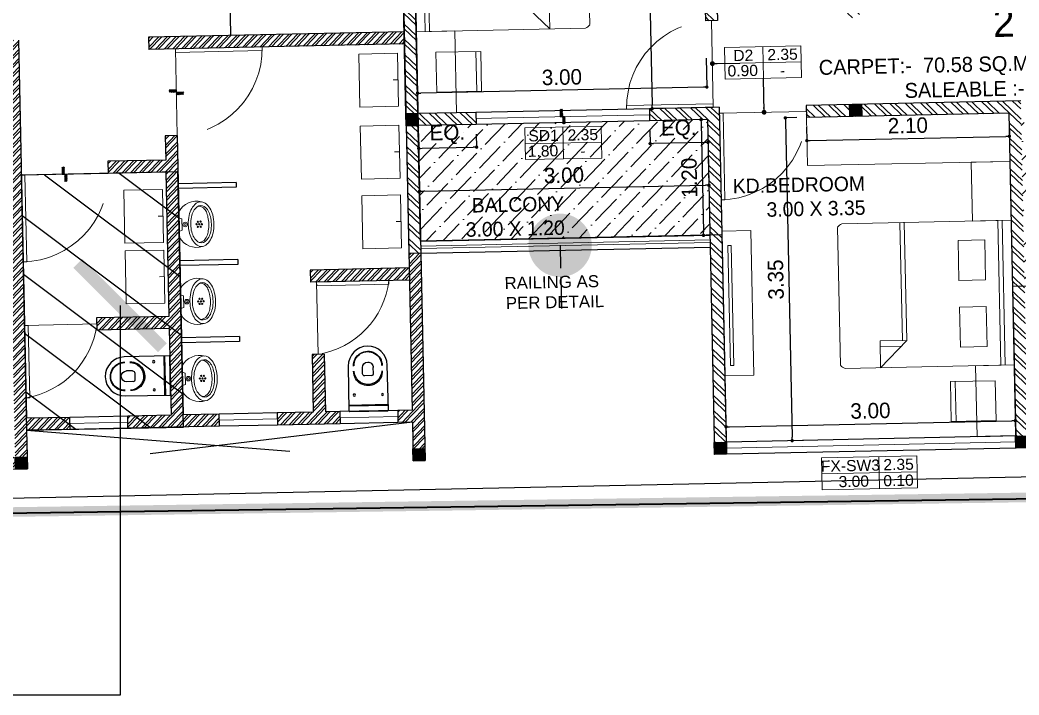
# Model space of a CAD drawing. Header units: metres. Extents: x 494 to 1845, y -666 to 1061.
# Drawn here: x 1411.875 to 1412.821, y 237.434 to 238.074 of the extents above; entities that cross this region are included whole.
import ezdxf

# ---------------------------------------------------------------- set-up
doc = ezdxf.new("R2010")
doc.units = ezdxf.units.M
doc.header["$MEASUREMENT"] = 0
for name, pattern in [('1', [0]), ('141011 - Typical Flr Plans -1 - 1.5 & 1-2 BHK_ Kolshet Namrata1$0$HIDDEN', [0.375, 0.25, -0.125]), ('ACAD_ISO02W100', [15, 12, -3])]:
    doc.linetypes.add(name, pattern=pattern)
doc.layers.get('Defpoints').update_dxf_attribs({"color": 12})
for name, color, linetype in [('0 @ 1', 7, 'Continuous'), ('A-AREA', 1, 'Continuous'), ('COLUMN', 1, 'Continuous'), ('PLOT - SURVEY', 1, '1'), ('TILE DROP', 180, '1'), ('VDA-TEXT', 250, '1'), ('VDA-WALL BELOW', 8, 'Continuous'), ('VDA_RAILING NOTE', 4, '1'), ('VDA_ROOF', 250, 'Continuous'), ('VDA_WALL BELOW', 8, '1'), ('WALL', 250, 'Continuous')]:
    doc.layers.add(name, color=color, linetype=linetype)
for name, color, linetype, lineweight in [('A-Wall Hatch', 8, 'Continuous', 9), ('ARCHITECTURAL COMMENTS', 2, 'Continuous', 30), ('DIMENSION', 8, 'Continuous', 5), ('VDA-DOOR', 23, 'Continuous', 5), ('VDA-DW TAGS', 4, 'Continuous', 9), ('VDA-FURNITURE', 8, 'Continuous', 13), ('VDA-HATCH', 8, 'Continuous', 9), ('VDA-PLUMBING', 8, 'Continuous', 13), ('VDA-RAILING', 25, 'Continuous', 5), ('VDA-SLIDING DOOR', 4, 'Continuous', 9), ('VDA-WALL', 250, 'Continuous', 25), ('VDA-WINDOW', 5, 'Continuous', 9), ('VDA_FURNITURE', 8, 'Continuous', 13)]:
    doc.layers.add(name, color=color, linetype=linetype, lineweight=lineweight)
doc.styles.add('arial', font='arial.ttf', dxfattribs={"height": 0.3})
doc.styles.add('RS', font='GOTHIC.TTF')
doc.styles.get("Standard").update_dxf_attribs({"font": 'arial.ttf'})
doc.dimstyles.new('SMALL', dxfattribs={"dimtxt": 0.16, "dimasz": 0.05, "dimexe": 0, "dimexo": 0, "dimgap": 0.05, "dimtad": 0, "dimdec": 1, "dimzin": 0, "dimdsep": 46, "dimtxsty": 'RS', "dimblk": 'ARCHTICK', "dimcen": 2.5, "dimclrd": 256, "dimclre": 256, "dimclrt": 5, "dimadec": 0, "dimazin": 0, "dimtfac": 1, "dimtofl": 0, "dimtmove": 0, "dimatfit": 3, "dimldrblk": 'ARCHTICK', "dimfxl": 0, "dimtolj": 1, "dimtzin": 0, "dimarcsym": 0})
doc.dimstyles.new('SMALL-1', dxfattribs={"dimtxt": 0.16, "dimasz": 0.035, "dimexe": 0, "dimexo": 0.1, "dimgap": 0.05, "dimtad": 1, "dimzin": 0, "dimdsep": 46, "dimtxsty": 'RS', "dimblk": 'DOT', "dimcen": 2.5, "dimclrd": 256, "dimclre": 256, "dimclrt": 5, "dimadec": 0, "dimazin": 0, "dimtfac": 1, "dimtdec": 3, "dimtofl": 0, "dimtmove": 0, "dimatfit": 3, "dimfxl": 0, "dimtolj": 1, "dimtzin": 0, "dimarcsym": 0})
pattern_1 = [(45, (1152.75841, 282.9493), (-0.11049, 0.11049), [])]
pattern_2 = [(135, (-4e-16, 0.375), (-0.00441942, -0.00441942), [])]

# ---------------------------------------------------------------- blocks, each defined once
blk = doc.blocks.new('6555kkm')
at = {"lineweight": 30}
h = blk.add_hatch(color=5, dxfattribs=at)
h.dxf.hatch_style = 1
h.paths.add_polyline_path([(1152.883, 282.949), (1152.758, 282.949), (1152.758, 283.074), (1152.883, 283.074)])
h = blk.add_hatch()
h.set_pattern_fill('ANSI31', color=5, scale=1.25)
h.set_pattern_definition(pattern_1)
h.paths.add_polyline_path([(1152.758, 283.074), (1152.883, 283.074), (1152.883, 282.949), (1152.758, 282.949)])
h = blk.add_hatch()
h.set_pattern_fill('ANSI31', color=5, scale=1.25)
h.set_pattern_definition(pattern_1)
h.paths.add_polyline_path([(1152.758, 283.074), (1152.883, 283.074), (1152.883, 282.949), (1152.758, 282.949)])
at = {"layer": 'COLUMN', "color": 5, "lineweight": 25}
for p, q in [((1152.758, 282.949), (1152.883, 283.074)), ((1152.883, 282.949), (1152.758, 283.074))]:
    blk.add_line(p, q, dxfattribs=at)
blk.add_lwpolyline([(1152.758, 283.074), (1152.883, 283.074), (1152.883, 282.949), (1152.758, 282.949)], close=True, dxfattribs=at)
blk = doc.blocks.new('zw$417C')
at = {"layer": 'COLUMN', "color": 8, "lineweight": 30}
for p in [(-1112.371, -279.412, 0), (-1107.771, -279.412, 0), (-1116.496, -282.887, 0), (-1112.371, -282.887), (-1109.246, -282.887), (-1106.121, -282.887)]:
    blk.add_blockref('6555kkm', p, dxfattribs=at)
blk = doc.blocks.new('DSFSDFSXDFD')
at = {"layer": 'VDA-PLUMBING', "lineweight": -3}
for p, q in [((-4851328.538, -783007.507, -1.776), (-4851328.947, -783007.507, -1.776)), ((-4851328.538, -783007.516, -1.776), (-4851328.946, -783007.516, -1.776)), ((-4851328.709, -783007.82, -1.776), (-4851328.776, -783007.82, -1.776)), ((-4851328.798, -783007.842, -1.776), (-4851328.798, -783007.905, -1.776)), ((-4851328.686, -783007.842, -1.776), (-4851328.686, -783007.905, -1.776))]:
    blk.add_line(p, q, dxfattribs=at)
at = {"layer": 'VDA-PLUMBING', "lineweight": -3, "elevation": -1.776}
blk.add_lwpolyline([(-4851328.545, -783007.453, -0.41586), (-4851328.537, -783007.461), (-4851328.54, -783007.925, -1), (-4851328.944, -783007.925), (-4851328.947, -783007.461, -0.41586), (-4851328.939, -783007.453)], format="xyb", close=True, dxfattribs=at)
at = {"layer": 'VDA-PLUMBING', "lineweight": -3}
for centre in [(-4851328.888, -783007.622, -1.776), (-4851328.596, -783007.622, -1.776)]:
    blk.add_circle(centre, 0.0112, dxfattribs=at)
for centre, radius, start, end in [((-4851328.742, -783007.866, -1.776), 0.149, 358.9853, 181.0147), ((-4851328.742, -783007.872, -1.776), 0.143, 1.1929, 178.8071), ((-4851328.776, -783007.842, -1.776), 0.0224, 90, 180), ((-4851328.709, -783007.842, -1.776), 0.0224, 0, 90), ((-4851328.742, -783007.925, -1.776), 0.149, 178.9853, 1.0147), ((-4851328.742, -783007.927, -1.776), 0.143, 178.9459, 1.0541), ((-4851328.742, -783007.905, -1.776), 0.0561, 180, 270), ((-4851328.742, -783007.905, -1.776), 0.0561, 270, 0)]:
    blk.add_arc(centre, radius, start, end, dxfattribs=at)
blk = doc.blocks.new('FGFGDFG')
at = {"layer": 'VDA-DOOR'}
for p, q in [((2885.55, -2510.215, -0.003), (2885.55, -2509.465, -0.003)), ((2885.55, -2509.465, -0.003), (2885.588, -2509.465, -0.003)), ((2885.588, -2509.465, -0.003), (2885.588, -2510.215, -0.003)), ((2885.588, -2510.215, -0.003), (2885.55, -2510.215, -0.003))]:
    blk.add_line(p, q, dxfattribs=at)
at = {"layer": 'VDA-DOOR', "linetype": 'ACAD_ISO02W100', "ltscale": 0.01}
blk.add_arc((2885.709, -2510.336, -0.003), 0.879, 97.9075, 172.0925, dxfattribs=at)
blk = doc.blocks.new('wb')
at = {"layer": 'VDA-PLUMBING'}
blk.add_line((0, 0), (0, -0.05), dxfattribs=at)
at = {"layer": 'VDA-PLUMBING', "elevation": -0.709}
blk.add_lwpolyline([(-0.275, -0.4), (-0.275, 0), (0.275, 0), (0.275, -0.4)], close=True, dxfattribs=at)
blk = doc.blocks.new('FEFEDRF')
at = {"layer": 'VDA-PLUMBING'}
for p, q in [((1303.022, 284.438, 0), (1302.992, 284.427, 0)), ((1302.992, 284.427, 0), (1302.992, 284.308, 0)), ((1303.022, 284.297, 0), (1302.992, 284.308, 0))]:
    blk.add_line(p, q, dxfattribs=at)
at = {"layer": 'VDA-PLUMBING', "elevation": 0}
for points in [[(1302.748, 284.15, 0.324597), (1302.84, 284.15, 0.106494), (1302.888, 284.203, 0.07175), (1302.916, 284.274, 0.116612), (1302.916, 284.461, 0.07175), (1302.888, 284.532, 0.106494), (1302.84, 284.585, 0.324597), (1302.748, 284.585, 0.106494), (1302.7, 284.532, 0.07175), (1302.672, 284.461, 0.116612), (1302.672, 284.274, 0.07175), (1302.7, 284.203, 0.106494), (1302.748, 284.15, 0.158235)], [(1302.893, 284.289, 0.113183), (1302.893, 284.445, 0.070161), (1302.87, 284.505, 0.106104), (1302.831, 284.549, 0.332705), (1302.757, 284.549, 0.106104), (1302.718, 284.505, 0.070161), (1302.696, 284.445, 0.113183), (1302.696, 284.289, 0.070161), (1302.718, 284.23, 0.106104), (1302.757, 284.186, 0.332705), (1302.831, 284.186, 0.106104), (1302.87, 284.23, 0.070161), (1302.893, 284.289, 0.056411)], [(1302.714, 284.367, -0.04416), (1302.721, 284.439, -0.058504), (1302.737, 284.493, -0.100522), (1302.767, 284.536, -0.041446), (1302.793, 284.551, -0.101301), (1302.817, 284.556, -0.003595), (1302.82, 284.556)], [(1302.714, 284.367, 0.04416), (1302.721, 284.296, 0.058504), (1302.737, 284.241, 0.100522), (1302.767, 284.199, 0.041446), (1302.793, 284.184, 0.101301), (1302.817, 284.179, 0.003595), (1302.82, 284.179)]]:
    blk.add_lwpolyline(points, format="xyb", dxfattribs=at)
at = {"layer": 'VDA-PLUMBING', "elevation": 0, "flags": 128}
blk.add_lwpolyline([(1302.785, 284.136, 0.351623), (1303.022, 284.234), (1303.022, 284.501, 0.351623), (1302.785, 284.599)], format="xyb", dxfattribs=at)
at = {"layer": 'VDA-PLUMBING'}
for centre, radius in [((1302.785, 284.367, 0), 0.0068), ((1302.799, 284.394, 0), 0.0068), ((1302.799, 284.341, 0), 0.0068), ((1302.813, 284.367, 0), 0.0068), ((1302.827, 284.394, 0), 0.0068), ((1302.827, 284.341, 0), 0.0068), ((1302.841, 284.367, 0), 0.0068), ((1302.959, 284.367, 0), 0.0234), ((1302.959, 284.367, 0), 0.0113)]:
    blk.add_circle(centre, radius, dxfattribs=at)
blk = doc.blocks.new('DFSDFASDFASD')
at = {"layer": 'VDA_ROOF', "color": 5, "lineweight": 30, "ltscale": 4}
blk.add_lwpolyline([(43.72, 7.876), (16.866, 4.45), (-16.85, 4.45), (-16.85, -6.375), (7.45, -6.375), (7.45, -7.275), (43.72, -7.275), (43.72, -3.8), (45.045, -3.8), (45.045, 0.825), (43.72, 0.825)], close=True, dxfattribs=at)
blk = doc.blocks.new('TT-level diff-flat-14')
at = {"layer": 'TILE DROP'}
h = blk.add_hatch(dxfattribs=at)
h.set_pattern_fill('ANSI31', color=256, scale=0.05, angle=90, style=0)
h.set_pattern_definition(pattern_2)
h.paths.add_polyline_path([(-0.075, 0.025), (-0.075, 0), (0, 0), (0, 0.025)])
h = blk.add_hatch(dxfattribs=at)
h.set_pattern_fill('ANSI31', color=256, scale=0.05, angle=90, style=0)
h.set_pattern_definition(pattern_2)
h.paths.add_polyline_path([(0, 0), (0, -0.025), (0.075, -0.025), (0.075, 0)])
for points in [[(0, 0), (-0.075, 0)], [(0.075, -0.025), (0, -0.025), (0, 0), (-0.075, 0)]]:
    blk.add_lwpolyline(points, dxfattribs=at)
blk = doc.blocks.new('SDFFF')
at = {"layer": 'VDA-DOOR'}
for p, q in [((-0.038, -0.899), (-0.038, 0)), ((-0.038, 0), (0, 0)), ((0, 0), (0, -0.899)), ((0, -0.899), (-0.038, -0.899))]:
    blk.add_line(p, q, dxfattribs=at)
at = {"layer": 'VDA-DOOR', "linetype": 'ACAD_ISO02W100', "ltscale": 0.01}
blk.add_arc((-0.038, 0.001), 0.9, 270, 359.9575, dxfattribs=at)
blk = doc.blocks.new('_ArchTick')
at = {"color": 0, "linetype": 'ByBlock', "const_width": 0.15}
blk.add_lwpolyline([(-0.5, -0.5), (0.5, 0.5)], dxfattribs=at)
blk = doc.blocks.new('zw$DE63')
at = {"layer": 'VDA-FURNITURE', "extrusion": (-1.50799e-06, 1.20478e-06, 1)}
for p, q in [((0, 1.465), (0, 0.035)), ((1.8, 1.5), (0.046, 1.5)), ((0.692, 1.223), (0.415, 1.5)), ((0.415, 1.5), (0.415, 1.223)), ((1.8, 1.5), (1.662, 1.5)), ((1.662, 1.5), (1.662, 0)), ((1.708, 0), (1.708, 1.5)), ((1.8, 0), (1.8, 1.5)), ((1.8, 0), (1.8, 1.5)), ((0.635, 1.281), (0.415, 1.281)), ((1.246, 0.888), (1.246, 1.304)), ((1.246, 1.304), (1.523, 1.304)), ((1.523, 1.304), (1.523, 0.888)), ((0.415, 1.223), (0.692, 1.223)), ((0.646, 0), (0.646, 1.223)), ((0.692, 0), (0.692, 1.223)), ((1.523, 0.888), (1.246, 0.888)), ((1.523, 0.612), (1.246, 0.612)), ((1.246, 0.612), (1.246, 0.196)), ((1.523, 0.196), (1.523, 0.612)), ((1.246, 0.196), (1.523, 0.196)), ((0.046, 0), (1.8, 0)), ((1.662, 0), (1.8, 0))]:
    blk.add_line(p, q, dxfattribs=at)
at = {"layer": 'VDA-FURNITURE'}
for centre, start, end in [((0.065, 1.427), 104.4386, 149.3026), ((0.065, 0.073), 210.6974, 255.5614)]:
    blk.add_arc(centre, 0.0756, start, end, dxfattribs=at)
blk = doc.blocks.new('DFV')
at = {"layer": 'VDA_FURNITURE'}
for p, q in [((164.983, 153.532), (164.983, 153.067)), ((164.983, 153.532), (165.397, 153.532)), ((165.397, 153.067), (165.397, 153.532)), ((165.397, 153.481), (164.983, 153.481)), ((164.983, 153.067), (165.397, 153.067))]:
    blk.add_line(p, q, dxfattribs=at)
blk = doc.blocks.new('_Dot')
at = {"color": 0, "linetype": 'ByBlock', "lineweight": -2}
blk.add_line((-0.5, 0), (-1, 0), dxfattribs=at)
at = {"color": 0, "linetype": 'ByBlock', "const_width": 0.5}
blk.add_lwpolyline([(-0.25, 0, 1), (0.25, 0, 1)], format="xyb", close=True, dxfattribs=at)
blk = doc.blocks.new('*D412')
at = {"layer": 'Defpoints', "color": 0, "transparency": 16777216}
for p in [(1.815, -1.581), (1.244, -5.356), (1.815, -5.356)]:
    blk.add_point(p, dxfattribs=at)
at = {"layer": 'DIMENSION', "lineweight": -2, "transparency": 16777216}
for p, q in [((1.544, -1.581), (1.244, -1.581)), ((1.244, -1.616), (1.244, -5.321)), ((1.544, -5.356), (1.244, -5.356))]:
    blk.add_line(p, q, dxfattribs=at)
at = {"layer": 'DIMENSION', "lineweight": -2, "transparency": 16777216, "xscale": 0.035, "yscale": 0.035, "zscale": 0.035}
for p, rotation in [((1.244, -1.581), 90), ((1.244, -5.356), 270)]:
    blk.add_blockref('_Dot', p, dxfattribs=dict(at, rotation=rotation))
at = {"layer": 'DIMENSION', "color": 5, "transparency": 16777216, "insert": (1.11, -3.468), "char_height": 0.16, "attachment_point": 5, "rotation": 90, "style": 'RS'}
blk.add_mtext('\\A1;3.78', dxfattribs=at)
blk = doc.blocks.new('*D413')
at = {"layer": 'Defpoints', "color": 0, "transparency": 16777216}
for p in [(-1.185, -4.456), (1.815, -4.456), (-1.185, -5.144)]:
    blk.add_point(p, dxfattribs=at)
at = {"layer": 'DIMENSION', "lineweight": -2, "transparency": 16777216}
for p, q in [((-1.185, -4.844), (-1.185, -5.144)), ((1.815, -4.844), (1.815, -5.144)), ((1.78, -5.144), (-1.15, -5.144))]:
    blk.add_line(p, q, dxfattribs=at)
at = {"layer": 'DIMENSION', "lineweight": -2, "transparency": 16777216, "xscale": 0.035, "yscale": 0.035, "zscale": 0.035, "rotation": 180}
blk.add_blockref('_Dot', (-1.185, -5.144), dxfattribs=at)
at = {"layer": 'DIMENSION', "lineweight": -2, "transparency": 16777216, "xscale": 0.035, "yscale": 0.035, "zscale": 0.035}
blk.add_blockref('_Dot', (1.815, -5.144), dxfattribs=at)
at = {"layer": 'DIMENSION', "color": 5, "transparency": 16777216, "insert": (0.315, -5.01), "char_height": 0.16, "attachment_point": 5, "style": 'RS'}
blk.add_mtext('\\A1;3.00', dxfattribs=at)
blk = doc.blocks.new('0.9M D')
at = {"layer": 'VDA-DOOR'}
for p, q in [((1526.478, 311.028), (1526.478, 311.927)), ((1526.478, 311.927), (1526.516, 311.927)), ((1526.516, 311.927), (1526.516, 311.028)), ((1526.516, 311.028), (1526.478, 311.028))]:
    blk.add_line(p, q, dxfattribs=at)
at = {"layer": 'VDA-DOOR', "linetype": 'ACAD_ISO02W100', "ltscale": 0.01}
blk.add_arc((1526.478, 311.928), 0.9, 270, 359.9575, dxfattribs=at)
blk = doc.blocks.new('*D420')
at = {"layer": 'Defpoints', "color": 0, "transparency": 16777216}
for p in [(-1.185, -5.481), (-0.585, -5.481), (-0.585, -5.717)]:
    blk.add_point(p, dxfattribs=at)
at = {"layer": 'DIMENSION', "lineweight": -2, "transparency": 16777216}
for p, q in [((-1.185, -5.581), (-1.185, -5.717)), ((-0.585, -5.581), (-0.585, -5.717)), ((-1.15, -5.717), (-0.62, -5.717))]:
    blk.add_line(p, q, dxfattribs=at)
at = {"layer": 'DIMENSION', "lineweight": -2, "transparency": 16777216, "xscale": 0.035, "yscale": 0.035, "zscale": 0.035, "rotation": 180}
blk.add_blockref('_Dot', (-1.185, -5.717), dxfattribs=at)
at = {"layer": 'DIMENSION', "lineweight": -2, "transparency": 16777216, "xscale": 0.035, "yscale": 0.035, "zscale": 0.035}
blk.add_blockref('_Dot', (-0.585, -5.717), dxfattribs=at)
at = {"layer": 'DIMENSION', "color": 5, "transparency": 16777216, "insert": (-0.885, -5.579), "char_height": 0.16, "attachment_point": 5, "style": 'RS'}
blk.add_mtext('\\A1;EQ.', dxfattribs=at)
blk = doc.blocks.new('*D421')
at = {"layer": 'Defpoints', "color": 0, "transparency": 16777216}
for p in [(1.215, -5.481), (1.815, -5.481), (1.215, -5.718)]:
    blk.add_point(p, dxfattribs=at)
at = {"layer": 'DIMENSION', "lineweight": -2, "transparency": 16777216}
for p, q in [((1.215, -5.581), (1.215, -5.718)), ((1.815, -5.581), (1.815, -5.718)), ((1.78, -5.718), (1.25, -5.718))]:
    blk.add_line(p, q, dxfattribs=at)
at = {"layer": 'DIMENSION', "lineweight": -2, "transparency": 16777216, "xscale": 0.035, "yscale": 0.035, "zscale": 0.035, "rotation": 180}
blk.add_blockref('_Dot', (1.215, -5.718), dxfattribs=at)
at = {"layer": 'DIMENSION', "lineweight": -2, "transparency": 16777216, "xscale": 0.035, "yscale": 0.035, "zscale": 0.035}
blk.add_blockref('_Dot', (1.815, -5.718), dxfattribs=at)
at = {"layer": 'DIMENSION', "color": 5, "transparency": 16777216, "insert": (1.515, -5.58), "char_height": 0.16, "attachment_point": 5, "style": 'RS'}
blk.add_mtext('\\A1;EQ.', dxfattribs=at)
blk = doc.blocks.new('*D422')
at = {"layer": 'Defpoints', "color": 0, "transparency": 16777216}
for p in [(-1.185, -5.481), (1.815, -5.481), (1.815, -6.163)]:
    blk.add_point(p, dxfattribs=at)
at = {"layer": 'DIMENSION', "lineweight": -2, "transparency": 16777216}
for p, q in [((-1.185, -5.863), (-1.185, -6.163)), ((1.815, -5.863), (1.815, -6.163)), ((-1.15, -6.163), (1.78, -6.163))]:
    blk.add_line(p, q, dxfattribs=at)
at = {"layer": 'DIMENSION', "lineweight": -2, "transparency": 16777216, "xscale": 0.035, "yscale": 0.035, "zscale": 0.035, "rotation": 180}
blk.add_blockref('_Dot', (-1.185, -6.163), dxfattribs=at)
at = {"layer": 'DIMENSION', "lineweight": -2, "transparency": 16777216, "xscale": 0.035, "yscale": 0.035, "zscale": 0.035}
blk.add_blockref('_Dot', (1.815, -6.163), dxfattribs=at)
at = {"layer": 'DIMENSION', "color": 5, "transparency": 16777216, "insert": (0.315, -6.029), "char_height": 0.16, "attachment_point": 5, "style": 'RS'}
blk.add_mtext('\\A1;3.00', dxfattribs=at)
blk = doc.blocks.new('*D423')
at = {"layer": 'Defpoints', "color": 0, "transparency": 16777216}
for p in [(1.815, -5.481), (1.748, -6.681), (1.815, -6.681)]:
    blk.add_point(p, dxfattribs=at)
at = {"layer": 'DIMENSION', "lineweight": -2, "transparency": 16777216}
for p, q in [((1.748, -5.481), (1.748, -5.481)), ((1.748, -5.516), (1.748, -6.646)), ((1.748, -6.681), (1.748, -6.681))]:
    blk.add_line(p, q, dxfattribs=at)
at = {"layer": 'DIMENSION', "lineweight": -2, "transparency": 16777216, "xscale": 0.035, "yscale": 0.035, "zscale": 0.035}
for p, rotation in [((1.748, -5.481), 90), ((1.748, -6.681), 270)]:
    blk.add_blockref('_Dot', p, dxfattribs=dict(at, rotation=rotation))
at = {"layer": 'DIMENSION', "color": 5, "transparency": 16777216, "insert": (1.614, -6.081), "char_height": 0.16, "attachment_point": 5, "rotation": 90, "style": 'RS'}
blk.add_mtext('\\A1;1.20', dxfattribs=at)
blk = doc.blocks.new('*D425')
at = {"layer": 'Defpoints', "color": 0, "transparency": 16777216}
for p in [(4.94, -8.672), (1.94, -8.831), (4.94, -8.831)]:
    blk.add_point(p, dxfattribs=at)
at = {"layer": 'DIMENSION', "lineweight": -2, "transparency": 16777216}
for p, q in [((1.94, -8.731), (1.94, -8.672)), ((1.975, -8.672), (4.905, -8.672)), ((4.94, -8.731), (4.94, -8.672))]:
    blk.add_line(p, q, dxfattribs=at)
at = {"layer": 'DIMENSION', "lineweight": -2, "transparency": 16777216, "xscale": 0.035, "yscale": 0.035, "zscale": 0.035, "rotation": 180}
blk.add_blockref('_Dot', (1.94, -8.672), dxfattribs=at)
at = {"layer": 'DIMENSION', "lineweight": -2, "transparency": 16777216, "xscale": 0.035, "yscale": 0.035, "zscale": 0.035}
blk.add_blockref('_Dot', (4.94, -8.672), dxfattribs=at)
at = {"layer": 'DIMENSION', "color": 5, "transparency": 16777216, "insert": (3.44, -8.538), "char_height": 0.16, "attachment_point": 5, "style": 'RS'}
blk.add_mtext('\\A1;3.00', dxfattribs=at)
blk = doc.blocks.new('*D426')
at = {"layer": 'Defpoints', "color": 0, "transparency": 16777216}
for p in [(2.84, -5.481), (4.94, -5.481), (4.94, -5.721)]:
    blk.add_point(p, dxfattribs=at)
at = {"layer": 'DIMENSION', "lineweight": -2, "transparency": 16777216}
for p, q in [((2.84, -5.581), (2.84, -5.721)), ((4.94, -5.581), (4.94, -5.721)), ((2.875, -5.721), (4.905, -5.721))]:
    blk.add_line(p, q, dxfattribs=at)
at = {"layer": 'DIMENSION', "lineweight": -2, "transparency": 16777216, "xscale": 0.035, "yscale": 0.035, "zscale": 0.035, "rotation": 180}
blk.add_blockref('_Dot', (2.84, -5.721), dxfattribs=at)
at = {"layer": 'DIMENSION', "lineweight": -2, "transparency": 16777216, "xscale": 0.035, "yscale": 0.035, "zscale": 0.035}
blk.add_blockref('_Dot', (4.94, -5.721), dxfattribs=at)
at = {"layer": 'DIMENSION', "color": 5, "transparency": 16777216, "insert": (3.89, -5.587), "char_height": 0.16, "attachment_point": 5, "style": 'RS'}
blk.add_mtext('\\A1;2.10', dxfattribs=at)
blk = doc.blocks.new('*D427')
at = {"layer": 'Defpoints', "color": 0, "transparency": 16777216}
for p in [(2.84, -5.481), (2.622, -8.831), (2.84, -8.831)]:
    blk.add_point(p, dxfattribs=at)
at = {"layer": 'DIMENSION', "lineweight": -2, "transparency": 16777216}
for p, q in [((2.74, -5.481), (2.622, -5.481)), ((2.622, -5.516), (2.622, -8.796)), ((2.74, -8.831), (2.622, -8.831))]:
    blk.add_line(p, q, dxfattribs=at)
at = {"layer": 'DIMENSION', "lineweight": -2, "transparency": 16777216, "xscale": 0.035, "yscale": 0.035, "zscale": 0.035}
for p, rotation in [((2.622, -5.481), 90), ((2.622, -8.831), 270)]:
    blk.add_blockref('_Dot', p, dxfattribs=dict(at, rotation=rotation))
at = {"layer": 'DIMENSION', "color": 5, "transparency": 16777216, "insert": (2.488, -7.156), "char_height": 0.16, "attachment_point": 5, "rotation": 90, "style": 'RS'}
blk.add_mtext('\\A1;3.35', dxfattribs=at)
blk = doc.blocks.new('FX SW3')
at = {"layer": 'VDA-DW TAGS'}
for p, q in [((1527.986, 314.015), (1527.986, 314.346)), ((1528.381, 314.181), (1527.391, 314.181))]:
    blk.add_line(p, q, dxfattribs=at)
blk.add_lwpolyline([(1528.381, 314.346), (1527.391, 314.346), (1527.391, 314.015), (1528.381, 314.015)], close=True, dxfattribs=at)
at = {"layer": 'VDA-DW TAGS', "char_height": 0.116, "attachment_point": 8, "style": 'arial'}
for s, insert, width in [('FX-SW3', (1527.691, 314.2), 0.28229), ('2.35', (1528.19, 314.202), 0.28229), ('3.00', (1527.722, 314.036), 0.27584), ('0.10', (1528.186, 314.036), 0.36617)]:
    blk.add_mtext(s, dxfattribs=dict(at, insert=insert, width=width))
blk = doc.blocks.new('D2 F')
at = {"layer": 'VDA-DW TAGS'}
for p, q in [((1526.932, 317.979), (1526.932, 318.309)), ((1527.327, 318.144), (1526.537, 318.144))]:
    blk.add_line(p, q, dxfattribs=at)
blk.add_lwpolyline([(1527.327, 318.309), (1526.537, 318.309), (1526.537, 317.979), (1527.327, 317.979)], close=True, dxfattribs=at)
at = {"layer": 'VDA-DW TAGS', "char_height": 0.116, "attachment_point": 8, "style": 'arial'}
for s, insert, width in [('2.35', (1527.136, 318.165), 0.28229), ('D2', (1526.729, 318.165), 0.28229), ('0.90', (1526.72, 318.005), 0.27584), ('-', (1527.132, 317.999), 0.36617)]:
    blk.add_mtext(s, dxfattribs=dict(at, insert=insert, width=width))
blk = doc.blocks.new('SD3')
at = {"layer": 'VDA-DW TAGS'}
for p, q in [((1531.724, 314.268), (1531.724, 314.599)), ((1532.119, 314.433), (1531.329, 314.433))]:
    blk.add_line(p, q, dxfattribs=at)
blk.add_lwpolyline([(1532.119, 314.599), (1531.329, 314.599), (1531.329, 314.268), (1532.119, 314.268)], close=True, dxfattribs=at)
at = {"layer": 'VDA-DW TAGS', "char_height": 0.116, "attachment_point": 8, "style": 'arial'}
for s, insert, width in [('SD1', (1531.521, 314.454), 0.28229), ('2.35', (1531.928, 314.454), 0.28229), ('1.80', (1531.512, 314.294), 0.27584), ('-', (1531.924, 314.288), 0.36617)]:
    blk.add_mtext(s, dxfattribs=dict(at, insert=insert, width=width))
blk = doc.blocks.new('AFDADSFADSF')
at = {"layer": 'A-Wall Hatch', "ltscale": 0.1}
h = blk.add_hatch(dxfattribs=at)
h.set_pattern_fill('ANSI32', color=256, scale=0.3, angle=270)
h.set_pattern_definition([(315, (5.06504, -8.95583), (0.0795495, 0.0795495), []), (315, (5.06504, -9.00886), (0.0795495, 0.0795495), [])])
h.paths.add_polyline_path([(3.29, 0.644), (3.415, 0.644), (3.415, 1.544), (6.765, 1.544), (6.765, -1.881), (5.515, -1.881), (5.515, -2.006), (7.24, -2.006), (7.24, -1.881), (6.89, -1.881), (6.89, -0.531), (7.24, -0.531), (7.24, -0.406), (6.89, -0.406), (6.89, 1.669), (3.29, 1.669)])
h.paths.add_polyline_path([(-1.31, -6.806), (-1.185, -6.806), (-1.185, 0.944), (0.165, 0.944), (0.165, -0.006), (0.29, -0.006), (0.29, 1.069), (-1.31, 1.069)])
h.paths.add_polyline_path([(-0.435, -1.581), (1.815, -1.581), (1.815, -4.456), (1.94, -4.456), (1.94, -1.581), (2.315, -1.581), (2.315, -1.456), (0.29, -1.456), (0.29, -0.606), (0.165, -0.606), (0.165, -1.456), (-0.435, -1.456)])
h.paths.add_polyline_path([(2.84, -5.481), (4.94, -5.481), (4.94, -8.956), (5.065, -8.956), (5.065, -5.356), (2.84, -5.356)])
h.paths.add_polyline_path([(7.365, -5.481), (7.365, -7.406), (7.49, -7.406), (7.49, -5.481), (8.365, -5.481), (8.365, -0.406), (8.24, -0.406), (8.24, -5.356), (7.365, -5.356)])
h.paths.add_polyline_path([(2.915, -1.581), (2.915, -1.456), (3.29, -1.456), (3.29, -0.556), (3.415, -0.556), (3.415, -1.456), (4.315, -1.456), (4.315, -2.006), (4.19, -2.006), (4.19, -1.581), (3.415, -1.581), (3.415, -4.456), (3.29, -4.456), (3.29, -3.656), (2.69, -3.656), (2.69, -3.531), (3.29, -3.531), (3.29, -1.581), (2.921, -1.581), (2.921, -1.581)])
h.paths.add_polyline_path([(1.215, -5.481), (1.815, -5.481), (1.815, -8.956), (1.94, -8.956), (1.94, -5.356), (1.215, -5.356)])
h.paths.add_polyline_path([(-1.185, -5.481), (-1.185, -5.356), (-0.585, -5.356), (-0.585, -5.481)])
h.paths.add_polyline_path([(6.865, -5.481), (6.865, -5.356), (7.365, -5.356), (7.365, -5.481)])
at = {"layer": 'VDA-HATCH'}
h = blk.add_hatch(dxfattribs=at)
h.set_pattern_fill('ANSI36', color=43)
h.set_pattern_definition([(45, (-42512.66198, 14913.07377), (0.06629126074, 0.24306795603), [0.3125, -0.0625, 0, -0.0625])])
h.paths.add_polyline_path([(5.065, -7.281), (7.365, -7.281), (7.365, -5.481), (5.065, -5.481)])
h.paths.add_polyline_path([(-1.185, -6.681), (1.815, -6.681), (1.815, -5.481), (-1.185, -5.481)])
h.paths.add_polyline_path([(4.315, -1.456), (3.415, -1.456), (3.415, 1.544), (4.315, 1.544)])
blk.add_lwpolyline([(-1.185, -5.356), (-1.31, -5.356), (-1.31, -1.456), (-1.185, -1.456)], close=True)
at = {"layer": 'A-AREA'}
blk.add_lwpolyline([(-1.185, 0.944), (0.165, 0.944), (0.165, -1.581), (3.415, -1.581), (3.415, 1.544), (6.765, 1.544), (6.765, -0.531), (7.24, -0.531), (7.24, -0.406), (8.24, -0.406), (8.24, -5.356), (7.365, -5.356), (7.365, -7.281), (4.94, -7.281), (4.94, -8.831), (1.94, -8.831), (1.94, -6.681), (-1.185, -6.681), (-1.185, 0.944)], dxfattribs=at)
at = {"layer": 'VDA-DOOR'}
for p, q in [((1.878, -5.356), (1.878, -4.456)), ((2.84, -5.418), (1.94, -5.418))]:
    blk.add_line(p, q, dxfattribs=at)
at = {"layer": 'VDA-FURNITURE'}
for p, q in [((2.84, -5.481), (2.84, -5.981)), ((4.94, -5.981), (2.84, -5.981)), ((1.94, -6.643), (2.24, -6.643)), ((2.24, -8.143), (2.24, -6.643)), ((1.94, -8.143), (2.24, -8.143))]:
    blk.add_line(p, q, dxfattribs=at)
for points in [[(-0.785, -4.506), (-1.185, -4.506), (-1.185, -5.356), (-0.785, -5.356)], [(4.54, -6.593), (4.94, -6.593), (4.94, -5.981), (4.54, -5.981)], [(1.998, -8.039), (2.033, -8.039), (2.033, -6.793), (1.998, -6.793)], [(4.54, -8.093), (4.94, -8.093), (4.94, -8.831), (4.54, -8.831)]]:
    blk.add_lwpolyline(points, close=True, dxfattribs=at)
at = {"layer": 'VDA-RAILING'}
for p, q in [((-1.185, -6.731), (1.815, -6.731)), ((-1.185, -6.756), (1.815, -6.756))]:
    blk.add_line(p, q, dxfattribs=at)
at = {"layer": 'VDA-SLIDING DOOR'}
for p, q in [((1.215, -5.418), (-0.585, -5.418)), ((4.94, -8.893), (1.94, -8.893))]:
    blk.add_line(p, q, dxfattribs=at)
at = {"layer": 'VDA-WALL'}
for p, q in [((-1.31, 1.069), (-1.31, -6.806)), ((-1.185, 0.944), (-1.185, -5.356)), ((1.815, -1.581), (1.815, -4.456)), ((1.94, -1.581), (1.94, -4.456)), ((1.94, -4.456), (1.815, -4.456)), ((-0.585, -5.356), (-1.185, -5.356)), ((-0.585, -5.356), (-0.585, -5.481)), ((1.94, -5.356), (1.215, -5.356)), ((1.215, -5.356), (1.215, -5.481)), ((1.94, -5.356), (1.94, -8.956)), ((5.065, -5.356), (2.84, -5.356)), ((2.84, -5.356), (2.84, -5.481)), ((-1.185, -5.481), (-1.185, -6.806)), ((-0.585, -5.481), (-1.185, -5.481)), ((1.815, -5.481), (1.215, -5.481)), ((1.815, -5.481), (1.815, -8.956)), ((4.94, -5.481), (2.84, -5.481)), ((4.94, -5.481), (4.94, -8.956)), ((-1.185, -6.806), (-1.31, -6.806)), ((1.94, -8.956), (1.815, -8.956)), ((5.065, -8.956), (4.94, -8.956))]:
    blk.add_line(p, q, dxfattribs=at)
at = {"layer": 'VDA-WALL BELOW'}
for p, q in [((1.215, -5.356), (-0.585, -5.356)), ((1.215, -5.481), (-0.585, -5.481)), ((-1.185, -6.681), (1.815, -6.681)), ((-1.185, -6.806), (1.815, -6.806)), ((4.94, -8.831), (1.94, -8.831)), ((4.94, -8.956), (1.94, -8.956))]:
    blk.add_line(p, q, dxfattribs=at)
at = {"xscale": -1, "rotation": 270}
blk.add_blockref('TT-level diff-flat-14', (0.315, -5.418), dxfattribs=at)
blk.add_blockref('SD3', (-1531.409, -320.125))
at = {"layer": 'VDA-FURNITURE', "rotation": 180.0000002734843}
blk.add_blockref('zw$DE63', (0.615, -3.006), dxfattribs=at)
at = {"layer": 'VDA-FURNITURE', "extrusion": (-2.00688e-08, 0.000111805, 1), "xscale": -1.000054247983929, "yscale": 1.000054247983927, "zscale": 1.00005424798392, "rotation": 269.9850941057657}
blk.add_blockref('DFV', (-154.103, -170.09, -0.019), dxfattribs=at)
at = {"layer": 'VDA-FURNITURE', "xscale": -1, "rotation": 180.0000002734229}
blk.add_blockref('zw$DE63', (3.14, -6.593), dxfattribs=at)
at = {"layer": 'VDA-FURNITURE', "lineweight": 0, "extrusion": (2.00688e-08, 0.000111805, 1), "xscale": 1.000054247983927, "yscale": 1.000054247983927, "zscale": 1.000054247983927, "rotation": 90.01490589218275}
blk.add_blockref('DFV', (157.858, -173.619, -0.001), dxfattribs=at)
at = {"layer": 'VDA-HATCH', "xscale": -1, "rotation": 270}
blk.add_blockref('0.9M D', (-310.049, -1531.834), dxfattribs=at)
at = {"layer": 'VDA-HATCH'}
for name, p in [('D2 F', (-1524.529, -323.046)), ('0.9M D', (-1524.538, -317.345)), ('FX SW3', (-1524.47, -323.362))]:
    blk.add_blockref(name, p, dxfattribs=at)
at = {"layer": 'VDA-TEXT', "color": 1, "insert": (6.579, -4.388, 0), "char_height": 0.15474, "width": 3.91519, "attachment_point": 3}
blk.add_mtext('\\pt10;{\\fCentury Gothic|b0|i0|c0|p34;\\H1.93869x;\\C5;2 BHK - A}\\P\\pt9,10;{\\fCentury Gothic|b0|i0|c0|p34;\\H1.00000x;CARPET:-  70.58 SQ.M/ 759.72 SQ.FT}\\P\\pt10;{\\fCentury Gothic|b0|i0|c0|p34;\\H1.00000x;SALEABLE :- 1048.41 SQ.FT }', dxfattribs=at)
at = {"layer": 'VDA-TEXT', "char_height": 0.15, "width": 1.314504061156185e-11, "attachment_point": 3, "style": 'arial'}
for s, insert in [('\\pi0.66980;{\\fCentury Gothic|b0|i0|c0|p34;KD.BEDROOM  }\\P\\pi0.85059;{\\fCentury Gothic|b0|i0|c0|p34;3.00 X 3.35}', (3.433, -6.103)), ('\\pi0.53255;{\\fCentury Gothic|b0|i0|c0|p34;BALCONY  }\\P\\pi0.51205;{\\fCentury Gothic|b0|i0|c0|p34;3.00 X 1.20}', (0.311, -6.245))]:
    blk.add_mtext(s, dxfattribs=dict(at, insert=insert))
at = {"layer": 'DIMENSION'}
dim = blk.add_linear_dim(base=(1.243526509, -5.355828685), p1=(1.815036736, -1.580828685), p2=(1.815036736, -5.355828685), angle=90, dimstyle='SMALL-1', dxfattribs=at)
dim.commit()
dim.dimension.update_dxf_attribs({"geometry": '*D412', "text_midpoint": (1.243526509, -3.468328685), "dimtype": 160})
for base, p1, p2, picture, middle in [((-1.185, -5.144), (1.815, -4.456), (-1.185, -4.456), '*D413', (0.315, -5.01)), ((4.94, -5.721), (2.84, -5.481), (4.94, -5.481), '*D426', (3.89, -5.587)), ((4.94, -8.672), (1.94, -8.831), (4.94, -8.831), '*D425', (3.44, -8.538))]:
    dim = blk.add_linear_dim(base=base, p1=p1, p2=p2, dimstyle='SMALL-1', dxfattribs=at)
    dim.commit()
    dim.dimension.update_dxf_attribs({"geometry": picture, "text_midpoint": middle})
for base, p1, p2, picture, middle in [((-0.585, -5.717), (-1.185, -5.481), (-0.585, -5.481), '*D420', (-0.885, -5.579)), ((1.215, -5.718), (1.815, -5.481), (1.215, -5.481), '*D421', (1.515, -5.58))]:
    dim = blk.add_linear_dim(base=base, p1=p1, p2=p2, text='EQ.', dimstyle='SMALL-1', dxfattribs=at)
    dim.commit()
    dim.dimension.update_dxf_attribs({"geometry": picture, "text_midpoint": middle})
dim = blk.add_linear_dim(base=(1.815, -6.163), p1=(-1.185, -5.481), p2=(1.815, -5.481), dimstyle='SMALL-1', dxfattribs=at)
dim.commit()
dim.dimension.update_dxf_attribs({"geometry": '*D422', "text_midpoint": (0.315, -6.163), "dimtype": 160})
for base, p1, p2, picture, middle in [((1.748, -6.681), (1.815, -5.481), (1.815, -6.681), '*D423', (1.614, -6.081)), ((2.622, -8.831), (2.84, -5.481), (2.84, -8.831), '*D427', (2.488, -7.156))]:
    dim = blk.add_linear_dim(base=base, p1=p1, p2=p2, angle=90, dimstyle='SMALL-1', dxfattribs=at)
    dim.commit()
    dim.dimension.update_dxf_attribs({"geometry": picture, "text_midpoint": middle})
for points in [[(1.878, -4.902), (2.164, -4.902)], [(2.403, -5.418), (2.403, -5.067)]]:
    blk.add_leader(points, dimstyle='SMALL-1', override={"dimasz": 0.05, "dimclrd": 4, "dimldrblk": 'Dot'}, dxfattribs=at)

msp = doc.modelspace()

# ---------------------------------------------------------------- hatches: boundary and pattern name
at = {"layer": 'ARCHITECTURAL COMMENTS'}
h = msp.add_hatch(dxfattribs=at)
h.set_pattern_fill('ANSI31', color=1, scale=0.35, angle=98.06723)
h.set_pattern_definition([(143.067228, (-819.605407, -514.687576), (-0.02628839196, -0.0349711731), [])])
h.paths.add_polyline_path([(1411.87655, 237.92645), (1411.88165, 237.68469), (1412.03002, 237.68782), (1412.02492, 237.92958)])
at = {"layer": 'VDA-HATCH'}
h = msp.add_hatch(dxfattribs=at)
h.set_pattern_fill('ANSI32', color=256, scale=0.015525, angle=1.20885)
h.set_pattern_definition([(46.208855, (1281.3369906, 210.3231496), (-0.00420272316, 0.00402901998), []), (46.208855, (1281.3397346, 210.3232075), (-0.00420272316, 0.00402901998), [])])
h.paths.add_polyline_path([(1413.33745, 238.93049), (1413.33711, 238.94198), (1411.62216, 238.6863), (1408.81766, 238.62713), (1408.8179, 238.61571), (1411.62313, 238.67491)])
h.paths.add_polyline_path([(1409.95643, 237.68974), (1409.95619, 237.70115), (1410.03608, 237.70284), (1410.02948, 238.01556), (1410.03519, 238.01568), (1410.04089, 238.0158), (1410.04749, 237.70308), (1410.10227, 237.70423), (1410.10252, 237.69282)])
h.paths.add_polyline_path([(1410.49741, 237.70115), (1410.49717, 237.71257), (1410.55195, 237.71372), (1410.54535, 238.02644), (1410.55677, 238.02668), (1410.56337, 237.71396), (1410.61815, 237.71512), (1410.61839, 237.70371)])
h.paths.add_polyline_path([(1410.23947, 237.69571), (1410.23923, 237.70712), (1410.29402, 237.70828), (1410.28742, 238.021), (1410.29883, 238.02124), (1410.30543, 237.70852), (1410.36021, 237.70968), (1410.36045, 237.69826)])
h.paths.add_polyline_path([(1410.75535, 237.7066), (1410.75511, 237.71801), (1410.80989, 237.71917), (1410.80329, 238.03189), (1410.81471, 238.03213), (1410.82155, 237.70799)])
h.paths.add_polyline_path([(1413.8071, 238.62166), (1413.80693, 238.62965), (1413.87312, 238.63105), (1413.87337, 238.61964), (1413.81858, 238.61848), (1413.82089, 238.50891), (1413.80948, 238.50867)])
h.paths.add_polyline_path([(1413.54333, 238.97273), (1413.63026, 238.98569), (1413.64608, 238.98804), (1413.64849, 238.9884), (1413.72622, 238.99999), (1413.7279, 238.9887), (1413.54502, 238.96143)])
h.paths.add_polyline_path([(1414.02881, 239.0451), (1414.04022, 239.04534), (1414.04971, 238.59595), (1414.03829, 238.59571)])
h.paths.add_polyline_path([(1413.88881, 239.02423), (1413.89049, 239.01294), (1414.02905, 239.0336), (1414.02881, 239.0451)])
h.paths.add_polyline_path([(1412.01861, 237.68758), (1412.01278, 237.96378), (1412.02419, 237.96402), (1412.03002, 237.68782)])
h.paths.add_polyline_path([(1411.99735, 238.04566), (1411.99711, 238.05708), (1412.23907, 238.06218), (1412.23931, 238.05077)])
h.paths.add_polyline_path([(1412.2435, 237.85218), (1412.25491, 237.85242), (1412.25906, 237.65612), (1412.24764, 237.65587)])
h.paths.add_polyline_path([(1413.94184, 238.62108), (1413.9416, 238.63249), (1414.03747, 238.63452), (1414.03771, 238.6231)])
h.paths.add_polyline_path([(1412.15044, 237.8251), (1412.24403, 237.82707), (1412.24379, 237.83849), (1412.1502, 237.83651)])
h.paths.add_polyline_path([(1410.81187, 237.62558), (1410.81163, 237.63699), (1410.88068, 237.63845), (1410.88092, 237.62703)])
h.paths.add_polyline_path([(1411.01787, 237.62992), (1411.01763, 237.64134), (1411.13291, 237.64377), (1411.13315, 237.63236)])
h.paths.add_polyline_path([(1410.81013, 237.70775), (1410.81163, 237.63699), (1410.82304, 237.63723), (1410.82155, 237.70799)])
h.paths.add_polyline_path([(1411.94816, 237.77972), (1412.01664, 237.78117), (1412.01639, 237.79258), (1411.94792, 237.79114)])
h.paths.add_polyline_path([(1413.33721, 238.942), (1413.33745, 238.93049), (1413.38243, 238.93719), (1413.38075, 238.94849)])
h.paths.add_polyline_path([(1412.15329, 237.69042), (1412.15189, 237.75662), (1412.1633, 237.75686), (1412.1647, 237.69066)])
h.paths.add_polyline_path([(1411.95873, 237.92819), (1412.01351, 237.92934), (1412.01327, 237.94075), (1411.95848, 237.9396)])
h.paths.add_polyline_path([(1411.97752, 237.68671), (1411.97728, 237.69813), (1412.01837, 237.69899), (1412.01861, 237.68758)])
h.paths.add_polyline_path([(1411.88165, 237.68469), (1411.88141, 237.6961), (1411.9225, 237.69697), (1411.92274, 237.68556)])
h.paths.add_polyline_path([(1413.10059, 238.57592), (1413.112, 238.57616), (1413.11118, 238.61497), (1413.09977, 238.61473), (1413.10059, 238.57592)])
h.paths.add_polyline_path([(1413.33341, 238.58084), (1413.3326, 238.61964), (1413.34401, 238.61988), (1413.34483, 238.58108)])
h.paths.add_polyline_path([(1413.5909, 238.58627), (1413.59008, 238.62508), (1413.60149, 238.62532), (1413.60231, 238.58651), (1413.5909, 238.58627)])
h.paths.add_polyline_path([(1412.15329, 237.69042), (1412.11905, 237.6897), (1412.11881, 237.70111), (1412.15304, 237.70184)])
h.paths.add_polyline_path([(1412.03002, 237.68782), (1412.02978, 237.69923), (1412.06402, 237.69996), (1412.06426, 237.68854)])
h.paths.add_polyline_path([(1414.04003, 238.51354), (1414.05144, 238.51378), (1414.05086, 238.54117), (1414.03945, 238.54093)])
h.paths.add_polyline_path([(1412.1647, 237.69066), (1412.16446, 237.70208), (1412.17815, 237.70236), (1412.17839, 237.69095)])
h.paths.add_polyline_path([(1412.24687, 237.6924), (1412.23318, 237.69211), (1412.23294, 237.70352), (1412.24663, 237.70381)])
h.paths.add_polyline_path([(1411.26986, 237.64666), (1411.27011, 237.63525), (1411.88242, 237.64817), (1411.87385, 238.05448), (1411.44015, 238.04533), (1411.44039, 238.03391), (1411.86268, 238.04282), (1411.87077, 237.65934), (1411.33891, 237.64812), (1411.33058, 238.04301), (1411.31917, 238.04277), (1411.3275, 237.64788)])
h.paths.add_polyline_path([(1408.83769, 237.67755), (1408.88173, 237.67848), (1408.88197, 237.66707), (1408.83793, 237.66614)])
h.paths.add_polyline_path([(1408.99154, 237.66938), (1408.9913, 237.68079), (1409.28737, 237.68704), (1409.28761, 237.67562)])
h.paths.add_polyline_path([(1409.39694, 237.68935), (1409.69301, 237.6956), (1409.69325, 237.68418), (1409.39718, 237.67794)])
h.paths.add_polyline_path([(1409.82861, 238.01132), (1409.84002, 238.01156), (1409.84686, 237.68743), (1409.80282, 237.6865), (1409.80258, 237.69791), (1409.83521, 237.6986)])

# ---------------------------------------------------------------- linework, layer by layer
at = {"layer": 'ARCHITECTURAL COMMENTS', "color": 1}
msp.add_lwpolyline([(1411.87655, 237.92645), (1411.88165, 237.68469), (1412.03002, 237.68782), (1412.02492, 237.92958), (1411.87655, 237.92645)], dxfattribs=at)
at = {"layer": 'PLOT - SURVEY', "color": 250, "linetype": 'Continuous', "lineweight": 40}
msp.add_lwpolyline([(1406.72901, 239.22541), (1406.70158, 238.72167), (1406.66997, 238.50247), (1406.63132, 237.91923), (1406.62797, 237.64307), (1407.9841, 237.6425), (1410.98932, 237.59372), (1414.31296, 237.64087)], dxfattribs=at)
at = {"layer": 'VDA-DOOR'}
for p, q in [((1412.02419, 237.96402), (1412.02246, 238.04625, -1.776)), ((1411.95873, 237.92819), (1411.87655, 237.92645, -1.776)), ((1412.1576, 237.75674), (1412.15615, 237.82522, -1.776)), ((1411.94804, 237.78543), (1411.87956, 237.78398, -1.776))]:
    msp.add_line(p, q, dxfattribs=at)
at = {"layer": 'VDA-WALL'}
for p, q in [((1412.23907, 238.06218), (1411.99711, 238.05708, -1.776)), ((1411.99711, 238.05708), (1411.99735, 238.04566, -1.776)), ((1411.99711, 238.05708), (1411.99735, 238.04566, -1.776)), ((1411.87385, 238.05448), (1411.88141, 237.6961, -1.776)), ((1412.23931, 238.05077), (1411.99735, 238.04566, -1.776)), ((1412.02419, 237.96402), (1412.01278, 237.96378, -1.776)), ((1412.01278, 237.96378), (1412.01327, 237.94075, -1.776)), ((1412.02419, 237.96402), (1412.02978, 237.69923, -1.776)), ((1412.01327, 237.94075), (1411.95848, 237.9396, -1.776)), ((1411.95848, 237.9396), (1411.95873, 237.92819, -1.776)), ((1412.01351, 237.92934), (1411.95873, 237.92819, -1.776)), ((1412.01351, 237.92934), (1412.01639, 237.79258, -1.776)), ((1412.07994, 237.91952), (1412.02516, 237.91837, -1.776)), ((1412.08004, 237.91496), (1412.02525, 237.9138, -1.776)), ((1412.07994, 237.91952), (1412.08004, 237.91496, -1.776)), ((1412.08148, 237.84648), (1412.0267, 237.84532, -1.776)), ((1412.08158, 237.84191), (1412.0268, 237.84076, -1.776)), ((1412.08148, 237.84648), (1412.08158, 237.84191, -1.776)), ((1412.24379, 237.83849), (1412.1502, 237.83651, -1.776)), ((1412.1502, 237.83651), (1412.15044, 237.8251, -1.776)), ((1412.24403, 237.82707), (1412.15044, 237.8251, -1.776)), ((1412.01639, 237.79258), (1411.94792, 237.79114, -1.776)), ((1411.94792, 237.79114), (1411.94816, 237.77972, -1.776)), ((1412.01664, 237.78117), (1411.94816, 237.77972, -1.776)), ((1412.01664, 237.78117), (1412.01837, 237.69899, -1.776)), ((1412.08302, 237.77343), (1412.02824, 237.77228, -1.776)), ((1412.08302, 237.77343), (1412.08312, 237.76887, -1.776)), ((1412.08312, 237.76887), (1412.02834, 237.76771, -1.776)), ((1412.1633, 237.75686), (1412.15189, 237.75662, -1.776)), ((1412.15189, 237.75662), (1412.15304, 237.70184, -1.776)), ((1412.1633, 237.75686), (1412.16446, 237.70208, -1.776)), ((1411.9225, 237.69697), (1411.88141, 237.6961, -1.776)), ((1411.88141, 237.6961), (1411.88141, 237.6961, -1.776)), ((1411.92274, 237.68556), (1411.9225, 237.69697, -1.776)), ((1412.01837, 237.69899), (1411.97728, 237.69813, -1.776)), ((1411.97752, 237.68671), (1411.97728, 237.69813, -1.776)), ((1412.06402, 237.69996), (1412.02978, 237.69923, -1.776)), ((1412.06426, 237.68854), (1412.06402, 237.69996, -1.776)), ((1412.15304, 237.70184), (1412.11881, 237.70111, -1.776)), ((1412.11881, 237.70111), (1412.11905, 237.6897, -1.776)), ((1412.17815, 237.70236), (1412.16446, 237.70208, -1.776)), ((1412.17815, 237.70236), (1412.17839, 237.69095, -1.776)), ((1412.24663, 237.70381), (1412.23294, 237.70352, -1.776)), ((1412.23294, 237.70352), (1412.23318, 237.69211, -1.776)), ((1412.24663, 237.70381), (1412.24663, 237.70381, -1.776)), ((1412.06426, 237.68854), (1411.97752, 237.68671, -1.776)), ((1412.17839, 237.69095), (1412.11905, 237.6897, -1.776)), ((1412.24687, 237.6924), (1412.23318, 237.69211, -1.776)), ((1412.24687, 237.6924), (1412.24687, 237.6924, -1.776)), ((1412.24687, 237.6924), (1412.24764, 237.65587, -1.776)), ((1411.92274, 237.68556), (1411.88165, 237.68469, -1.776)), ((1411.88165, 237.68469), (1411.88242, 237.64817, -1.776)), ((1411.88165, 237.68469), (1411.88165, 237.68469, -1.776)), ((1411.26725, 237.63519), (1411.88242, 237.64817, -1.776)), ((1412.24764, 237.65587), (1412.25906, 237.65612, -1.776))]:
    msp.add_line(p, q, dxfattribs=at)
at = {"layer": 'VDA-WALL', "color": 252, "linetype": '141011 - Typical Flr Plans -1 - 1.5 & 1-2 BHK_ Kolshet Namrata1$0$HIDDEN', "true_color": 0x939598}
for p, q in [((1412.24687, 237.6924), (1411.88242, 237.64817, -1.776)), ((1411.88165, 237.68469), (1412.24536, 237.65583, -1.776))]:
    msp.add_line(p, q, dxfattribs=at)
at = {"layer": 'VDA-WALL BELOW'}
for p, q in [((1412.22833, 238.57122), (1412.24663, 237.70381, -1.776)), ((1412.23974, 238.57146), (1412.25906, 237.65612, -1.776)), ((1411.97728, 237.69813), (1411.9225, 237.69697, -1.776)), ((1412.11881, 237.70111), (1412.06402, 237.69996, -1.776)), ((1412.23294, 237.70352), (1412.17815, 237.70236, -1.776)), ((1411.97752, 237.68671), (1411.92274, 237.68556, -1.776)), ((1412.11905, 237.6897), (1412.06426, 237.68854, -1.776)), ((1412.23318, 237.69211), (1412.17839, 237.69095, -1.776))]:
    msp.add_line(p, q, dxfattribs=at)
at = {"layer": 'VDA-WINDOW'}
for p, q in [((1412.11893, 237.69541), (1412.06414, 237.69425, -1.776)), ((1412.23306, 237.69781), (1412.17827, 237.69666, -1.776)), ((1411.9774, 237.69242), (1411.92262, 237.69126, -1.776))]:
    msp.add_line(p, q, dxfattribs=at)
at = {"layer": 'VDA_WALL BELOW'}
msp.add_line((1412.06417, 238.55862), (1412.07472, 238.05872, -1.776), dxfattribs=at)
at = {"layer": 'WALL', "lineweight": 50, "ltscale": 0.5, "const_width": 0.00913}
msp.add_lwpolyline([(1414.06373, 239.69834), (1411.57184, 239.3263), (1408.69889, 239.29159), (1406.72869, 239.22555), (1406.70136, 238.72176), (1406.6698, 238.50254), (1406.63126, 237.91925), (1406.62797, 237.64307), (1407.98421, 237.64278), (1410.98966, 237.59462), (1414.35451, 237.64307)], dxfattribs=at)

# ---------------------------------------------------------------- block references
for name, p, xscale, yscale, zscale, rotation in [('DFSDFASDFASD', (1410.09081, 238.2475), 0.09132575951384468, 0.09132575951384468, 0.09132575951384468, 1.208854810110589), ('AFDADSFADSF', (1412.35, 238.47612), 0.09132575951384468, 0.09132575951384468, 0.09132575951384468, 1.208854810110589), ('TT-level diff-flat-14', (1412.02333, 238.00514), 0.09132575951384465, 0.09132575951384465, 0.09132575951384465, 181.2088548101102), ('TT-level diff-flat-14', (1411.91764, 237.92732), -0.09132575951384474, 0.09132575951384468, 0.0913257595138447, 271.2088548101106)]:
    msp.add_blockref(name, p, dxfattribs=dict(xscale=xscale, yscale=yscale, zscale=zscale, rotation=rotation))
at = {"layer": '0 @ 1', "color": 4, "yscale": 0.09132575951384468}
for p, xscale, zscale, rotation in [((1412.02253, 238.04279), -0.09132575951384467, 0.0913257595138447, 91.2088548101104), ((1411.88002, 237.92652), 0.09132575951384468, 0.09132575951384468, 1.208854810110589)]:
    msp.add_blockref('SDFFF', p, dxfattribs=dict(at, xscale=xscale, zscale=zscale, rotation=rotation))
at = {"layer": 'COLUMN', "color": 6, "lineweight": 30, "xscale": 0.09132575951384468, "yscale": 0.09132575951384468, "zscale": 0.09132575951384468, "rotation": 1.208854810110589}
msp.add_blockref('zw$417C', (1408.56018, 237.57235), dxfattribs=at)
at = {"layer": 'VDA-DOOR'}
for p, xscale, yscale, zscale, rotation in [((1646.91207, -20.80827), -0.09132575951384474, 0.09132575951384468, 0.0913257595138447, 271.2088548101106), ((1680.18587, 14.14735), 0.09132575951384465, 0.09132575951384465, 0.09132575951384465, 181.2088548101102)]:
    msp.add_blockref('FGFGDFG', p, dxfattribs=dict(at, xscale=xscale, yscale=yscale, zscale=zscale, rotation=rotation))
at = {"layer": 'VDA-PLUMBING', "yscale": 0.09132575951384468, "zscale": 0.0913257595138447}
for name, p, xscale, rotation in [('wb', (1412.23318, 238.01685), -0.0913257595138447, 271.2088548101106), ('wb', (1412.23462, 237.94857), -0.0913257595138447, 271.2088548101106), ('wb', (1412.01073, 237.88775), -0.0913257595138447, 271.2088548101106), ('FEFEDRF', (1531.54687, 214.4258), -0.09132575951384468, 1.208854810110583), ('wb', (1412.23601, 237.88256), -0.0913257595138447, 271.2088548101106), ('wb', (1412.01194, 237.83035), -0.0913257595138447, 271.2088548101106), ('FEFEDRF', (1531.54841, 214.35275), -0.09132575951384468, 1.208854810110583), ('DSFSDFSXDFD', (445873.49505, -61908.10962), -0.0913257595138447, 181.2088548101106), ('DSFSDFSXDFD', (63557.83013, 444699.02617), -0.0913257595138447, 271.2088548101106), ('FEFEDRF', (1531.54995, 214.27971), -0.09132575951384468, 1.208854810110583)]:
    msp.add_blockref(name, p, dxfattribs=dict(at, xscale=xscale, rotation=rotation))

# ---------------------------------------------------------------- texts
at = {"layer": 'VDA_RAILING NOTE', "insert": (1412.42851, 237.80146), "char_height": 0.0114157, "width": 0.1177547, "attachment_point": 9, "rotation": 1.20885}
msp.add_mtext('\\pt0;RAILING AS  PER DETAIL', dxfattribs=at)

# ---------------------------------------------------------------- leaders
msp.add_leader([(1411.97017, 237.80291, -1.77608), (1411.97017, 237.43384, -1.77608), (1411.60588, 237.43384, -1.77608)], dimstyle='SMALL', override={"dimasz": 0.08, "dimfxl": 0.3, "dimarcsym": 1})
at = {"layer": 'VDA_RAILING NOTE'}
msp.add_leader([(1412.38671, 237.86001, -1.77601), (1412.38717, 237.83823, -1.77601)], dimstyle='SMALL', override={"dimasz": 0.06, "dimclrd": 4, "dimldrblk": 'Dot', "dimfxl": 0.18}, dxfattribs=at)

doc.saveas('drawing.dxf')
